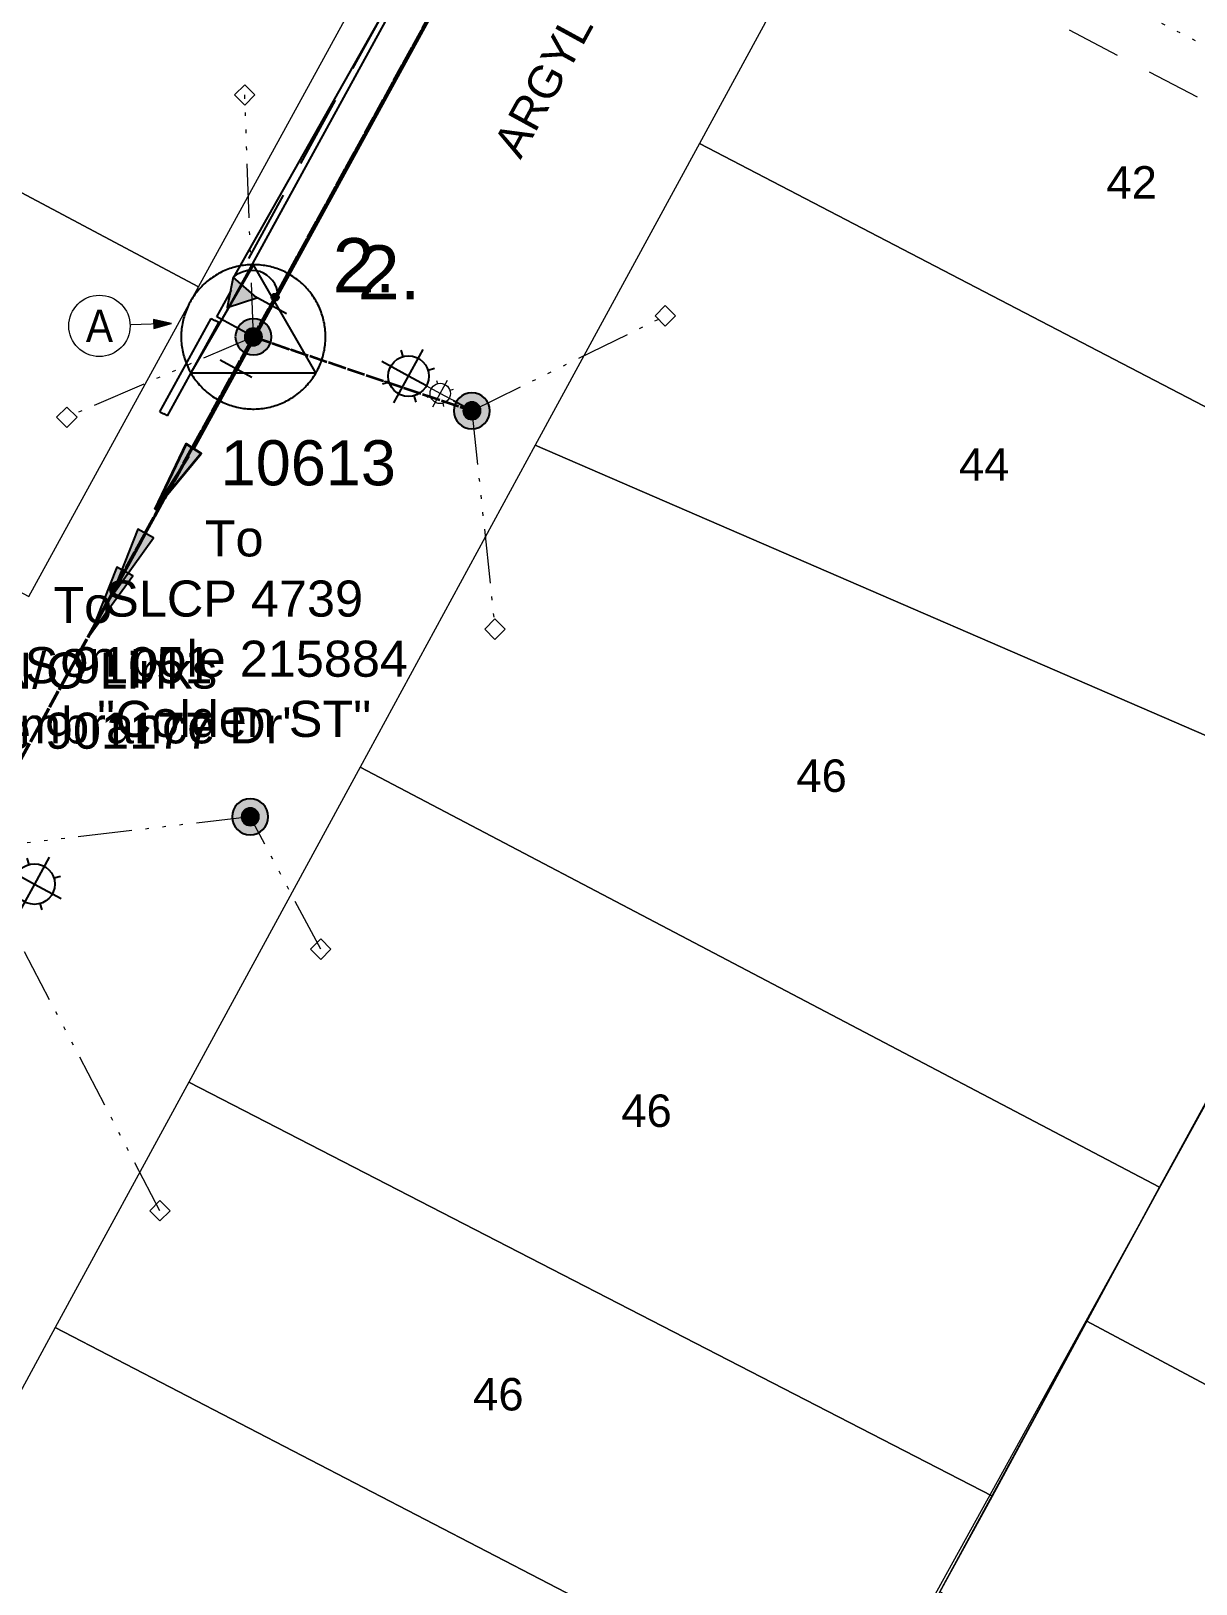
# Model space of a CAD drawing. Header units: metres. Extents: x 279683 to 1215799, y 6210454 to 24863887.
# Drawn here: x 280030.3 to 280094.9, y 6216895.8 to 6216981.9 of the extents above; entities that cross this region are included whole.
import ezdxf
from ezdxf.enums import TextEntityAlignment as Align

# ---------------------------------------------------------------- set-up
doc = ezdxf.new("R2010")
doc.units = ezdxf.units.M
for name, pattern in [('Cable Exist OH', [1, 1, 0]), ('Dash', [5, 3, -2]), ('DASHED', [19.05, 12.7, -6.35]), ('IE Trench LV', [6, 4, -2]), ('PHANTOMX2', [6.6, 3, -0.75, 0.2, -0.75, 0.2, -0.75, 0.2, -0.75])]:
    doc.linetypes.add(name, pattern=pattern)
doc.layers.get('0').update_dxf_attribs({"color": 6})
for name, color, linetype, lineweight in [('_User Miscellaneous1', 11, 'Continuous', 13), ('_User Miscellaneous5', 121, 'Continuous', 13), ('_User_HV_Exist', 1, 'Continuous', 25), ('_User_LV_Exist', 5, 'Continuous', 25), ('_User_SL_Exist', 4, 'Continuous', 35), ('Cadastre Developer_SP_NEW', 92, 'Continuous', 15), ('Cadastre Easements_SP_EXT', 58, 'DASHED', 15), ('Cadastre Land Parcels_SP_EXT', 118, 'Continuous', 15), ('Cadastre Road Names_SP_HV_LV_SL_EXT', 211, 'Continuous', 15), ('Services_SP_EXT', 42, 'PHANTOMX2', 20)]:
    doc.layers.add(name, color=color, linetype=linetype, lineweight=lineweight)
doc.layers.add('_User Miscellaneous11', color=252, linetype='Continuous', lineweight=13, transparency=0.5)
for name, color, linetype in [('Duct_SP_EXT', 30, 'Continuous'), ('Equip_SP_SL_EXT', 7, 'Continuous'), ('Mains_LV_New_T84', 2, 'Cable x'), ('OH_Details_SP_MISC', 7, 'Continuous'), ('Sub_SP_TR_HV_LV_EXT', 7, 'Continuous'), ('SupportsOH_SP_TR_HV_LV_SL_EXT', 7, 'Continuous'), ('Trench_SP_NEW', 2, 'Continuous')]:
    doc.layers.add(name, color=color, linetype=linetype)
doc.styles.add('iecARIAL', font='arial.ttf', dxfattribs={"height": 2})
doc.styles.add('POLE_LABEL', font='arial.ttf', dxfattribs={"height": 2})
doc.styles.add('SL_LABEL', font='arial.ttf', dxfattribs={"height": 2})
doc.styles.get("Standard").update_dxf_attribs({"font": 'arial.ttf'})
doc.linetypes.add('Cable New UG', pattern='A,5.5,-0.01,["X",Standard,S=1.8,R=0,X=0,Y=-0.94],-1.7', length=7.21)
doc.linetypes.add('Cable x', pattern='A,4.5,-0.01,["X",Standard,S=1.25,R=0,X=0,Y=-0.65],-1.2', length=5.71)

# ---------------------------------------------------------------- blocks, each defined once
blk = doc.blocks.new('SUB_POLE_EXT')
at = {"flags": 128}
for points in [[(-0.049, 4), (-0.147, 3.997), (-0.245, 3.992), (-0.343, 3.985), (-0.441, 3.976), (-0.538, 3.964), (-0.635, 3.949), (-0.732, 3.932), (-0.828, 3.913), (-0.924, 3.892), (-1.019, 3.868), (-1.114, 3.842), (-1.208, 3.813), (-1.301, 3.782), (-1.394, 3.749), (-1.485, 3.714), (-1.576, 3.676), (-1.666, 3.637), (-1.754, 3.595), (-1.842, 3.551), (-1.929, 3.504), (-2.014, 3.456), (-2.098, 3.405), (-2.181, 3.353), (-2.263, 3.298), (-2.343, 3.242), (-2.422, 3.183), (-2.499, 3.123), (-2.575, 3.061), (-2.65, 2.997), (-2.722, 2.931), (-2.794, 2.863), (-2.863, 2.794), (-2.931, 2.722), (-2.997, 2.65), (-3.061, 2.575), (-3.123, 2.499), (-3.183, 2.422), (-3.242, 2.343), (-3.298, 2.263), (-3.353, 2.181), (-3.405, 2.098), (-3.456, 2.014), (-3.504, 1.929), (-3.551, 1.842), (-3.595, 1.754), (-3.637, 1.666), (-3.676, 1.576), (-3.714, 1.485), (-3.749, 1.394), (-3.782, 1.301), (-3.813, 1.208), (-3.842, 1.114), (-3.868, 1.019), (-3.892, 0.924), (-3.913, 0.828), (-3.932, 0.732), (-3.949, 0.635), (-3.964, 0.538), (-3.976, 0.441), (-3.985, 0.343), (-3.992, 0.245), (-3.997, 0.147), (-4, 0.049), (-4, -0.049), (-3.997, -0.147), (-3.992, -0.245), (-3.985, -0.343), (-3.976, -0.441), (-3.964, -0.538), (-3.949, -0.635), (-3.932, -0.732), (-3.913, -0.828), (-3.892, -0.924), (-3.868, -1.019), (-3.842, -1.114), (-3.813, -1.208), (-3.782, -1.301), (-3.749, -1.394), (-3.714, -1.485), (-3.676, -1.576), (-3.637, -1.666), (-3.595, -1.754), (-3.551, -1.842), (-3.504, -1.929), (-3.456, -2.014), (-3.405, -2.098), (-3.353, -2.181), (-3.298, -2.263), (-3.242, -2.343), (-3.183, -2.422), (-3.123, -2.499), (-3.061, -2.575), (-2.997, -2.65), (-2.931, -2.722), (-2.863, -2.794), (-2.794, -2.863), (-2.722, -2.931), (-2.65, -2.997), (-2.575, -3.061), (-2.499, -3.123), (-2.422, -3.183), (-2.343, -3.242), (-2.263, -3.298), (-2.181, -3.353), (-2.098, -3.405), (-2.014, -3.456), (-1.929, -3.504), (-1.842, -3.551), (-1.754, -3.595), (-1.666, -3.637), (-1.576, -3.676), (-1.485, -3.714), (-1.394, -3.749), (-1.301, -3.782), (-1.208, -3.813), (-1.114, -3.842), (-1.019, -3.868), (-0.924, -3.892), (-0.828, -3.913), (-0.732, -3.932), (-0.635, -3.949), (-0.538, -3.964), (-0.441, -3.976), (-0.343, -3.985), (-0.245, -3.992), (-0.147, -3.997), (-0.049, -4), (0.049, -4), (0.147, -3.997), (0.245, -3.992), (0.343, -3.985), (0.441, -3.976), (0.538, -3.964), (0.635, -3.949), (0.732, -3.932), (0.828, -3.913), (0.924, -3.892), (1.019, -3.868), (1.114, -3.842), (1.208, -3.813), (1.301, -3.782), (1.394, -3.749), (1.485, -3.714), (1.576, -3.676), (1.666, -3.637), (1.754, -3.595), (1.842, -3.551), (1.929, -3.504), (2.014, -3.456), (2.098, -3.405), (2.181, -3.353), (2.263, -3.298), (2.343, -3.242), (2.422, -3.183), (2.499, -3.123), (2.575, -3.061), (2.65, -2.997), (2.722, -2.931), (2.794, -2.863), (2.863, -2.794), (2.931, -2.722), (2.997, -2.65), (3.061, -2.575), (3.123, -2.499), (3.183, -2.422), (3.242, -2.343), (3.298, -2.263), (3.353, -2.181), (3.405, -2.098), (3.456, -2.014), (3.504, -1.929), (3.551, -1.842), (3.595, -1.754), (3.637, -1.666), (3.676, -1.576), (3.714, -1.485), (3.749, -1.394), (3.782, -1.301), (3.813, -1.208), (3.842, -1.114), (3.868, -1.019), (3.892, -0.924), (3.913, -0.828), (3.932, -0.732), (3.949, -0.635), (3.964, -0.538), (3.976, -0.441), (3.985, -0.343), (3.992, -0.245), (3.997, -0.147), (4, -0.049), (4, 0.049), (3.997, 0.147), (3.992, 0.245), (3.985, 0.343), (3.976, 0.441), (3.964, 0.538), (3.949, 0.635), (3.932, 0.732), (3.913, 0.828), (3.892, 0.924), (3.868, 1.019), (3.842, 1.114), (3.813, 1.208), (3.782, 1.301), (3.749, 1.394), (3.714, 1.485), (3.676, 1.576), (3.637, 1.666), (3.595, 1.754), (3.551, 1.842), (3.504, 1.929), (3.456, 2.014), (3.405, 2.098), (3.353, 2.181), (3.298, 2.263), (3.242, 2.343), (3.183, 2.422), (3.123, 2.499), (3.061, 2.575), (2.997, 2.65), (2.931, 2.722), (2.863, 2.794), (2.794, 2.863), (2.722, 2.931), (2.65, 2.997), (2.575, 3.061), (2.499, 3.123), (2.422, 3.183), (2.343, 3.242), (2.263, 3.298), (2.181, 3.353), (2.098, 3.405), (2.014, 3.456), (1.929, 3.504), (1.842, 3.551), (1.754, 3.595), (1.666, 3.637), (1.576, 3.676), (1.485, 3.714), (1.394, 3.749), (1.301, 3.782), (1.208, 3.813), (1.114, 3.842), (1.019, 3.868), (0.924, 3.892), (0.828, 3.913), (0.732, 3.932), (0.635, 3.949), (0.538, 3.964), (0.441, 3.976), (0.343, 3.985), (0.245, 3.992), (0.147, 3.997), (0.049, 4)], [(0, 4), (-3.464, -2), (3.464, -2)]]:
    blk.add_lwpolyline(points, close=True, dxfattribs=at)
at = {"flags": 8}
blk.add_attdef('ASSET_NUM', text='', height=2.5, dxfattribs=at).set_placement((0, 7), align=Align.MIDDLE_CENTER)
for tag, flags, p in [('STREET_CODE', 9, (-1.128, 0.947)), ('OPERATING_VOLTAGE', 9, (-1.128, 0.347)), ('OPERATED_BY', 9, (-1.128, 0.147)), ('CONSTRUCTED_VOLTAGE', 9, (-1.128, 0.747)), ('NO_PHASES', 9, (-1.128, 0.547)), ('MAINTAINED_BY', 9, (-1.128, -0.053)), ('ORIENTATION', 9, (-1.128, -0.253)), ('OWNED_BY', 9, (-1.128, -0.453)), ('SECONDARY_VOLTAGE', 9, (-1.128, -0.653)), ('STATE', 9, (-1.128, -0.853)), ('SUBSTATION_TYPE', 9, (-1.128, -1.053)), ('SUBURB', 9, (-1.128, -1.653)), ('USAGE', 9, (-1.128, -1.253)), ('LEGEND', 9, (-1.128, -1.453)), ('Z', 1, (-1.128, -2.453)), ('STREETNAME', 9, (-1.128, -1.853)), ('LOCATION', 9, (-1.128, -2.053)), ('NOTES', 9, (-1.128, -2.253))]:
    blk.add_attdef(tag, text='', height=0.2, dxfattribs=dict(flags=flags)).set_placement(p, align=Align.MIDDLE_LEFT)
blk = doc.blocks.new('*U253')
at = {"width": 0.9}
blk.add_attdef('LNUMBER', text='', height=1, rotation=151.29858, dxfattribs=at).set_placement((-5.66, 4.239), align=Align.MIDDLE_LEFT)
at = {"flags": 9}
for tag, p in [('LRATECODE', (-7.4, 0)), ('LOUTREACHVOCAB', (-7.2, 0)), ('LOUTREACH', (-7, 0)), ('LANTNUMBER', (-6.6, 0)), ('LNEW', (-6.4, 0)), ('LMASTVOCAB', (-6.2, 0)), ('LMAST', (-6, 0)), ('LLAMPVOCAB', (-5.8, 0)), ('LLAMP', (-5.6, 0)), ('LEXIST', (-5.4, 0)), ('LCHARGE3PERCENT', (-5.2, 0)), ('LCHARGE3', (-5, 0)), ('LCHARGE2PERCENT', (-4.8, 0)), ('LCHARGE2', (-4.6, 0)), ('LCHARGE1PERCENT', (-4.4, 0)), ('LCHARGE1', (-4.2, 0)), ('LCATEGORY', (-4, 0)), ('LBRACKETVOCAB', (-3.8, 0)), ('LBRACKET', (-3.6, 0)), ('LKINGHEIGHT', (-3.4, 0)), ('CREPLACE', (-3.2, 0)), ('CREMOVE', (-3, 0)), ('CNUMBER', (-2.8, 0)), ('CNEW', (-2.6, 0)), ('CEXIST', (-2.4, 0)), ('USAGE', (-2.2, 0)), ('STATE', (-2, 0)), ('OWNED_BY', (-1.8, 0)), ('ORIENTATION', (-1.6, 0)), ('OPERATING_VOLTAGE', (-1.4, 0)), ('NO_PHASES', (-1.2, 0)), ('LANTERN_TYPE', (-1, 0)), ('LANTERN_PURPOSE', (-0.8, 0)), ('CONTROL_TYPE', (-0.6, 0)), ('CONSTRUCTED_VOLTAGE', (-0.4, 0))]:
    blk.add_attdef(tag, text='', height=0.001, rotation=270, dxfattribs=at).set_placement(p, align=Align.MIDDLE_LEFT)
at = {"style": 'SL_LABEL', "flags": 9}
blk.add_attdef('STREET_CODE', text='', height=0.001, rotation=270, dxfattribs=at).set_placement((0.001, 0), align=Align.MIDDLE_LEFT)
at = {"flags": 1}
blk.add_attdef('Z', (0, 0), '', height=0.001, rotation=270, dxfattribs=at)
at = {"flags": 9}
for tag, p in [('LREMOVE', (0, -7.6)), ('LREPLACE', (0, -7.8)), ('LTYPE', (0, -8)), ('LTYPEVOCAB', (0, -8.2)), ('LEGEND', (0, -8.4)), ('SUBURB', (0, -8.6)), ('STREETNAME', (0, -8.8)), ('LOCATION', (0, -9)), ('NOTES', (0, -9.2)), ('MAINTAINED_BY', (0, -9.863))]:
    blk.add_attdef(tag, text='', height=0.001, dxfattribs=at).set_placement(p, align=Align.MIDDLE_LEFT)
blk.add_attdef('OPERATED_BY', (0, -9.607), '', height=0.001, dxfattribs=at)
blk.add_wipeout([(-4.989, 2.731), (-3.93, 3.361), (-2.698, 3.401), (-2.069, 2.342), (-2.028, 1.111), (-3.088, 0.481), (-4.319, 0.441), (-4.948, 1.5)])
for p, q in [((-3.509, 1.921), (-4.989, 2.731)), ((-3.93, 3.361), (-3.824, 3.001)), ((-3.509, 1.921), (-2.698, 3.401)), ((-4.319, 0.441), (-3.509, 1.921)), ((0, 0), (-3.509, 1.921)), ((-2.069, 2.342), (-2.429, 2.237)), ((-4.948, 1.5), (-4.588, 1.605)), ((-3.088, 0.481), (-3.193, 0.841))]:
    blk.add_line(p, q)
blk.add_circle((-3.509, 1.921), 1.125)
blk = doc.blocks.new('CCP_EXT')
at = {"flags": 9}
for tag, p in [('STATE', (0, -1.8)), ('USAGE', (0, -1.2)), ('LEGEND', (0, -1.4)), ('LIFE_SUPPORT', (0, -1.6)), ('NOTES', (0, -2))]:
    blk.add_attdef(tag, text='', height=0.2, dxfattribs=at).set_placement(p, align=Align.MIDDLE_LEFT)
blk.add_wipeout([(0, 0.566), (0.566, 0), (0, -0.566), (-0.566, 0)])
blk.add_lwpolyline([(-0.566, 0), (0, 0.566), (0.566, 0), (0, -0.566), (-0.566, 0)])
at = {"flags": 1}
blk.add_attdef('Z', (0, 0), '', height=0.2, dxfattribs=at)
at = {"flags": 9}
for tag, p in [('CCP_TYPE', (0, 0)), ('OPERATING_VOLTAGE', (0, -0.6)), ('ORIENTATION', (0, -0.8)), ('CONSTRUCTED_VOLTAGE', (0, -0.2)), ('NO_PHASES', (0, -0.4)), ('OWNED_BY', (0, -1))]:
    blk.add_attdef(tag, text='', height=0.2, dxfattribs=at).set_placement(p, align=Align.MIDDLE_LEFT)
blk = doc.blocks.new('POLE_EXT')
blk.add_hatch(color=256).paths.add_polyline_path([(-1, 0, 1), (1, 0, 1)])
blk.add_lwpolyline([(-1, 0, 1), (1, 0, 1)], format="xyb", close=True)
at = {"flags": 8}
blk.add_attdef('pNumber', text='', height=2, dxfattribs=at).set_placement((2.5, 2.5), align=Align.MIDDLE_CENTER)
at = {"style": 'POLE_LABEL', "flags": 9}
for tag, p in [('STRUCTURE_PLANT_NUMBER', (1.355, 0.028)), ('STREET_CODE', (1.355, -0.2))]:
    blk.add_attdef(tag, text='', height=0.2, dxfattribs=at).set_placement(p, align=Align.MIDDLE_LEFT)
at = {"flags": 9}
for tag, p in [('OWNED_BY', (1.355, -0.4)), ('SPECIAL_USE', (1.355, -0.8)), ('PARENT', (1.355, -0.6)), ('cLV', (1.355, -1.4)), ('STATE', (1.355, -1)), ('hDepth', (1.355, -1.6)), ('hDia', (1.355, -1.8)), ('USAGE', (1.355, -1.2)), ('cHV', (1.355, -2)), ('LBRACKET', (1.355, -2.2)), ('LExisting', (1.355, -2.4)), ('LANTNUMBER', (1.355, -2.6)), ('cLinedev', (1.355, -3.4)), ('LOther', (1.355, -2.8)), ('LRemove', (1.355, -3)), ('LEGEND', (1.355, -3.2)), ('pExisting', (1.355, -3.8)), ('pFooting', (1.355, -4.4)), ('LOCATION', (1.355, -3.6)), ('PFNUMBER', (1.355, -4)), ('NEWPFNUMBER', (1.355, -4.2)), ('pNew', (1.355, -4.6)), ('pRelocate', (1.355, -5)), ('pRemove', (1.355, -5.2)), ('cspan', (1.355, -6)), ('pReplace', (1.355, -5.4)), ('pStay', (1.355, -5.6)), ('pType', (1.355, -5.8)), ('STREETNAME', (1.355, -6.2)), ('SUBURB', (1.355, -6.4)), ('NOTES', (1.355, -6.6)), ('MAINTAINED_BY', (1.355, -6.814)), ('OPERATED_BY', (1.355, -7.014))]:
    blk.add_attdef(tag, text='', height=0.2, dxfattribs=at).set_placement(p, align=Align.MIDDLE_LEFT)
at = {"flags": 1}
blk.add_attdef('Z', (1.355, -7.328), '', height=0.2, dxfattribs=at)
blk = doc.blocks.new('ARROW')
h = blk.add_hatch(color=256)
h.dxf.hatch_style = 1
h.paths.add_polyline_path([(-4, 0), (0, -0.5), (0, 0.5)])
blk.add_line((-0.5, 0), (-4, 0))
at = {"flags": 128}
blk.add_lwpolyline([(-4, 0), (0, -0.5), (0, 0.5)], close=True, dxfattribs=at)
blk.add_circle((0, 0), 0.0001)
blk = doc.blocks.new('*U274')
at = {"flags": 9}
for tag, p in [('LRATECODE', (-7.4, 0)), ('LOUTREACHVOCAB', (-7.2, 0)), ('LOUTREACH', (-7, 0)), ('LANTNUMBER', (-6.6, 0)), ('LNEW', (-6.4, 0)), ('LMASTVOCAB', (-6.2, 0)), ('LMAST', (-6, 0)), ('LLAMPVOCAB', (-5.8, 0)), ('LLAMP', (-5.6, 0)), ('LEXIST', (-5.4, 0)), ('LCHARGE3PERCENT', (-5.2, 0)), ('LCHARGE3', (-5, 0)), ('LCHARGE2PERCENT', (-4.8, 0)), ('LCHARGE2', (-4.6, 0)), ('LCHARGE1PERCENT', (-4.4, 0)), ('LCHARGE1', (-4.2, 0)), ('LCATEGORY', (-4, 0)), ('LBRACKETVOCAB', (-3.8, 0)), ('LBRACKET', (-3.6, 0)), ('LKINGHEIGHT', (-3.4, 0)), ('CREPLACE', (-3.2, 0)), ('CREMOVE', (-3, 0)), ('CNUMBER', (-2.8, 0)), ('CNEW', (-2.6, 0)), ('CEXIST', (-2.4, 0)), ('USAGE', (-2.2, 0)), ('STATE', (-2, 0)), ('OWNED_BY', (-1.8, 0)), ('ORIENTATION', (-1.6, 0)), ('OPERATING_VOLTAGE', (-1.4, 0)), ('NO_PHASES', (-1.2, 0)), ('LANTERN_TYPE', (-1, 0)), ('LANTERN_PURPOSE', (-0.8, 0)), ('CONTROL_TYPE', (-0.6, 0)), ('CONSTRUCTED_VOLTAGE', (-0.4, 0))]:
    blk.add_attdef(tag, text='', height=0.001, rotation=270, dxfattribs=at).set_placement(p, align=Align.MIDDLE_LEFT)
at = {"style": 'SL_LABEL', "flags": 9}
blk.add_attdef('STREET_CODE', text='', height=0.001, rotation=270, dxfattribs=at).set_placement((0.001, 0), align=Align.MIDDLE_LEFT)
at = {"flags": 1}
blk.add_attdef('Z', (0, 0), '', height=0.001, rotation=270, dxfattribs=at)
at = {"width": 0.9}
blk.add_attdef('LNUMBER', text='', height=1, rotation=331.46277, dxfattribs=at).set_placement((5.672, -4.223), align=Align.MIDDLE_LEFT)
at = {"flags": 9}
for tag, p in [('LREMOVE', (0, -7.6)), ('LREPLACE', (0, -7.8)), ('LTYPE', (0, -8)), ('LTYPEVOCAB', (0, -8.2)), ('LEGEND', (0, -8.4)), ('SUBURB', (0, -8.6)), ('STREETNAME', (0, -8.8)), ('LOCATION', (0, -9)), ('NOTES', (0, -9.2)), ('MAINTAINED_BY', (0, -9.863))]:
    blk.add_attdef(tag, text='', height=0.001, dxfattribs=at).set_placement(p, align=Align.MIDDLE_LEFT)
blk.add_attdef('OPERATED_BY', (0, -9.607), '', height=0.001, dxfattribs=at)
blk.add_wipeout([(4.997, -2.717), (3.939, -3.349), (2.708, -3.393), (2.076, -2.336), (2.031, -1.105), (3.089, -0.472), (4.32, -0.428), (4.953, -1.486)])
for p, q in [((0, 0), (3.514, -1.911)), ((3.089, -0.472), (3.195, -0.832)), ((4.32, -0.428), (3.514, -1.911)), ((4.953, -1.486), (4.593, -1.592)), ((2.076, -2.336), (2.435, -2.23)), ((3.514, -1.911), (2.708, -3.393)), ((3.514, -1.911), (4.997, -2.717)), ((3.939, -3.349), (3.833, -2.99))]:
    blk.add_line(p, q)
blk.add_circle((3.514, -1.911), 1.125)
blk = doc.blocks.new('Bond OH Strain')
for p, q in [((-2, 1), (-2, -1)), ((2, -1), (2, 1)), ((-2, 0), (-2.5, 0)), ((2, 0), (2.5, 0))]:
    blk.add_line(p, q)
blk = doc.blocks.new('*U283')
h = blk.add_hatch(color=256)
h.dxf.hatch_style = 1
h.paths.add_polyline_path([(0.142, -3.997), (0.5, 0.018), (-0.5, -0.018)])
blk.add_line((0.018, -0.5), (0.142, -3.997))
at = {"flags": 128}
blk.add_lwpolyline([(0.142, -3.997), (0.5, 0.018), (-0.5, -0.018)], close=True, dxfattribs=at)
blk.add_circle((0, 0), 0.0001)
blk = doc.blocks.new('*U329')
h = blk.add_hatch(color=256)
h.dxf.hatch_style = 1
h.paths.add_polyline_path([(2.371, 2.574), (0.718, 2.058), (1.992, 0.884)])
h = blk.add_hatch(color=256)
h.dxf.hatch_style = 1
edge = h.paths.add_edge_path()
edge.add_arc((2.5, 0), 0.2, 0, 360)
h = blk.add_hatch(color=256)
h.dxf.hatch_style = 1
edge = h.paths.add_edge_path()
edge.add_arc((2.5, 0), 0.2, 360, 720)
for p, q in [((2, -1), (2, 1)), ((2, -1), (2, 1)), ((2, 0), (2.5, 0)), ((2, 0), (2.5, 0))]:
    blk.add_line(p, q)
at = {"flags": 128}
blk.add_lwpolyline([(2.371, 2.574), (0.718, 2.058), (1.992, 0.884)], close=True, dxfattribs=at)
blk.add_circle((2.5, 0), 0.2)
blk.add_circle((2.5, 0), 0.2)
blk = doc.blocks.new('*U353')
h = blk.add_hatch(color=256)
h.dxf.hatch_style = 1
h.paths.add_polyline_path([(2.99, 0.352), (3.007, -0.148), (3.998, 0.136)])
at = {"flags": 128}
blk.add_lwpolyline([(2.99, 0.352), (3.007, -0.148), (3.998, 0.136), (2.99, 0.352)], dxfattribs=at)
blk.add_wipeout([(0, 1.75), (-0.021, 1.75), (-0.043, 1.749), (-0.064, 1.749), (-0.086, 1.748), (-0.107, 1.747), (-0.129, 1.745), (-0.15, 1.744), (-0.172, 1.742), (-0.193, 1.739), (-0.214, 1.737), (-0.236, 1.734), (-0.257, 1.731), (-0.278, 1.728), (-0.299, 1.724), (-0.32, 1.72), (-0.341, 1.716), (-0.362, 1.712), (-0.383, 1.707), (-0.404, 1.703), (-0.425, 1.698), (-0.446, 1.692), (-0.467, 1.687), (-0.487, 1.681), (-0.508, 1.675), (-0.529, 1.668), (-0.549, 1.662), (-0.569, 1.655), (-0.59, 1.648), (-0.61, 1.64), (-0.63, 1.633), (-0.65, 1.625), (-0.67, 1.617), (-0.689, 1.608), (-0.709, 1.6), (-0.729, 1.591), (-0.748, 1.582), (-0.768, 1.573), (-0.787, 1.563), (-0.806, 1.553), (-0.825, 1.543), (-0.844, 1.533), (-0.863, 1.523), (-0.881, 1.512), (-0.9, 1.501), (-0.918, 1.49), (-0.936, 1.478), (-0.954, 1.467), (-0.972, 1.455), (-0.99, 1.443), (-1.008, 1.431), (-1.025, 1.418), (-1.042, 1.406), (-1.06, 1.393), (-1.077, 1.38), (-1.094, 1.366), (-1.11, 1.353), (-1.127, 1.339), (-1.143, 1.325), (-1.159, 1.311), (-1.175, 1.297), (-1.191, 1.282), (-1.207, 1.267), (-1.222, 1.253), (-1.237, 1.237), (-1.253, 1.222), (-1.267, 1.207), (-1.282, 1.191), (-1.297, 1.175), (-1.311, 1.159), (-1.325, 1.143), (-1.339, 1.127), (-1.353, 1.11), (-1.366, 1.094), (-1.38, 1.077), (-1.393, 1.06), (-1.406, 1.042), (-1.418, 1.025), (-1.431, 1.008), (-1.443, 0.99), (-1.455, 0.972), (-1.467, 0.954), (-1.478, 0.936), (-1.49, 0.918), (-1.501, 0.9), (-1.512, 0.881), (-1.523, 0.863), (-1.533, 0.844), (-1.543, 0.825), (-1.553, 0.806), (-1.563, 0.787), (-1.573, 0.768), (-1.582, 0.748), (-1.591, 0.729), (-1.6, 0.709), (-1.608, 0.689), (-1.617, 0.67), (-1.625, 0.65), (-1.633, 0.63), (-1.64, 0.61), (-1.648, 0.59), (-1.655, 0.569), (-1.662, 0.549), (-1.668, 0.529), (-1.675, 0.508), (-1.681, 0.487), (-1.687, 0.467), (-1.692, 0.446), (-1.698, 0.425), (-1.703, 0.404), (-1.707, 0.383), (-1.712, 0.362), (-1.716, 0.341), (-1.72, 0.32), (-1.724, 0.299), (-1.728, 0.278), (-1.731, 0.257), (-1.734, 0.236), (-1.737, 0.214), (-1.739, 0.193), (-1.742, 0.172), (-1.744, 0.15), (-1.745, 0.129), (-1.747, 0.107), (-1.748, 0.086), (-1.749, 0.064), (-1.749, 0.043), (-1.75, 0.021), (-1.75, 0), (-1.75, -0.021), (-1.749, -0.043), (-1.749, -0.064), (-1.748, -0.086), (-1.747, -0.107), (-1.745, -0.129), (-1.744, -0.15), (-1.742, -0.172), (-1.739, -0.193), (-1.737, -0.214), (-1.734, -0.236), (-1.731, -0.257), (-1.728, -0.278), (-1.724, -0.299), (-1.72, -0.32), (-1.716, -0.341), (-1.712, -0.362), (-1.707, -0.383), (-1.703, -0.404), (-1.698, -0.425), (-1.692, -0.446), (-1.687, -0.467), (-1.681, -0.487), (-1.675, -0.508), (-1.668, -0.529), (-1.662, -0.549), (-1.655, -0.569), (-1.648, -0.59), (-1.64, -0.61), (-1.633, -0.63), (-1.625, -0.65), (-1.617, -0.67), (-1.608, -0.689), (-1.6, -0.709), (-1.591, -0.729), (-1.582, -0.748), (-1.573, -0.768), (-1.563, -0.787), (-1.553, -0.806), (-1.543, -0.825), (-1.533, -0.844), (-1.523, -0.863), (-1.512, -0.881), (-1.501, -0.9), (-1.49, -0.918), (-1.478, -0.936), (-1.467, -0.954), (-1.455, -0.972), (-1.443, -0.99), (-1.431, -1.008), (-1.418, -1.025), (-1.406, -1.042), (-1.393, -1.06), (-1.38, -1.077), (-1.366, -1.094), (-1.353, -1.11), (-1.339, -1.127), (-1.325, -1.143), (-1.311, -1.159), (-1.297, -1.175), (-1.282, -1.191), (-1.267, -1.207), (-1.253, -1.222), (-1.237, -1.237), (-1.222, -1.253), (-1.207, -1.267), (-1.191, -1.282), (-1.175, -1.297), (-1.159, -1.311), (-1.143, -1.325), (-1.127, -1.339), (-1.11, -1.353), (-1.094, -1.366), (-1.077, -1.38), (-1.06, -1.393), (-1.042, -1.406), (-1.025, -1.418), (-1.008, -1.431), (-0.99, -1.443), (-0.972, -1.455), (-0.954, -1.467), (-0.936, -1.478), (-0.918, -1.49), (-0.9, -1.501), (-0.881, -1.512), (-0.863, -1.523), (-0.844, -1.533), (-0.825, -1.543), (-0.806, -1.553), (-0.787, -1.563), (-0.768, -1.573), (-0.748, -1.582), (-0.729, -1.591), (-0.709, -1.6), (-0.689, -1.608), (-0.67, -1.617), (-0.65, -1.625), (-0.63, -1.633), (-0.61, -1.64), (-0.59, -1.648), (-0.569, -1.655), (-0.549, -1.662), (-0.529, -1.668), (-0.508, -1.675), (-0.487, -1.681), (-0.467, -1.687), (-0.446, -1.692), (-0.425, -1.698), (-0.404, -1.703), (-0.383, -1.707), (-0.362, -1.712), (-0.341, -1.716), (-0.32, -1.72), (-0.299, -1.724), (-0.278, -1.728), (-0.257, -1.731), (-0.236, -1.734), (-0.214, -1.737), (-0.193, -1.739), (-0.172, -1.742), (-0.15, -1.744), (-0.129, -1.745), (-0.107, -1.747), (-0.086, -1.748), (-0.064, -1.749), (-0.043, -1.749), (-0.021, -1.75), (0, -1.75), (0.021, -1.75), (0.043, -1.749), (0.064, -1.749), (0.086, -1.748), (0.107, -1.747), (0.129, -1.745), (0.15, -1.744), (0.172, -1.742), (0.193, -1.739), (0.214, -1.737), (0.236, -1.734), (0.257, -1.731), (0.278, -1.728), (0.299, -1.724), (0.32, -1.72), (0.341, -1.716), (0.362, -1.712), (0.383, -1.707), (0.404, -1.703), (0.425, -1.698), (0.446, -1.692), (0.467, -1.687), (0.487, -1.681), (0.508, -1.675), (0.529, -1.668), (0.549, -1.662), (0.569, -1.655), (0.59, -1.648), (0.61, -1.64), (0.63, -1.633), (0.65, -1.625), (0.67, -1.617), (0.689, -1.608), (0.709, -1.6), (0.729, -1.591), (0.748, -1.582), (0.768, -1.573), (0.787, -1.563), (0.806, -1.553), (0.825, -1.543), (0.844, -1.533), (0.863, -1.523), (0.881, -1.512), (0.9, -1.501), (0.918, -1.49), (0.936, -1.478), (0.954, -1.467), (0.972, -1.455), (0.99, -1.443), (1.008, -1.431), (1.025, -1.418), (1.042, -1.406), (1.06, -1.393), (1.077, -1.38), (1.094, -1.366), (1.11, -1.353), (1.127, -1.339), (1.143, -1.325), (1.159, -1.311), (1.175, -1.297), (1.191, -1.282), (1.207, -1.267), (1.222, -1.253), (1.237, -1.237), (1.253, -1.222), (1.267, -1.207), (1.282, -1.191), (1.297, -1.175), (1.311, -1.159), (1.325, -1.143), (1.339, -1.127), (1.353, -1.11), (1.366, -1.094), (1.38, -1.077), (1.393, -1.06), (1.406, -1.042), (1.418, -1.025), (1.431, -1.008), (1.443, -0.99), (1.455, -0.972), (1.467, -0.954), (1.478, -0.936), (1.49, -0.918), (1.501, -0.9), (1.512, -0.881), (1.523, -0.863), (1.533, -0.844), (1.543, -0.825), (1.553, -0.806), (1.563, -0.787), (1.573, -0.768), (1.582, -0.748), (1.591, -0.729), (1.6, -0.709), (1.608, -0.689), (1.617, -0.67), (1.625, -0.65), (1.633, -0.63), (1.64, -0.61), (1.648, -0.59), (1.655, -0.569), (1.662, -0.549), (1.668, -0.529), (1.675, -0.508), (1.681, -0.487), (1.687, -0.467), (1.692, -0.446), (1.698, -0.425), (1.703, -0.404), (1.707, -0.383), (1.712, -0.362), (1.716, -0.341), (1.72, -0.32), (1.724, -0.299), (1.728, -0.278), (1.731, -0.257), (1.734, -0.236), (1.737, -0.214), (1.739, -0.193), (1.742, -0.172), (1.744, -0.15), (1.745, -0.129), (1.747, -0.107), (1.748, -0.086), (1.749, -0.064), (1.749, -0.043), (1.75, -0.021), (1.75, 0), (1.75, 0.021), (1.749, 0.043), (1.749, 0.064), (1.748, 0.086), (1.747, 0.107), (1.745, 0.129), (1.744, 0.15), (1.742, 0.172), (1.739, 0.193), (1.737, 0.214), (1.734, 0.236), (1.731, 0.257), (1.728, 0.278), (1.724, 0.299), (1.72, 0.32), (1.716, 0.341), (1.712, 0.362), (1.707, 0.383), (1.703, 0.404), (1.698, 0.425), (1.692, 0.446), (1.687, 0.467), (1.681, 0.487), (1.675, 0.508), (1.668, 0.529), (1.662, 0.549), (1.655, 0.569), (1.648, 0.59), (1.64, 0.61), (1.633, 0.63), (1.625, 0.65), (1.617, 0.67), (1.608, 0.689), (1.6, 0.709), (1.591, 0.729), (1.582, 0.748), (1.573, 0.768), (1.563, 0.787), (1.553, 0.806), (1.543, 0.825), (1.533, 0.844), (1.523, 0.863), (1.512, 0.881), (1.501, 0.9), (1.49, 0.918), (1.478, 0.936), (1.467, 0.954), (1.455, 0.972), (1.443, 0.99), (1.431, 1.008), (1.418, 1.025), (1.406, 1.042), (1.393, 1.06), (1.38, 1.077), (1.366, 1.094), (1.353, 1.11), (1.339, 1.127), (1.325, 1.143), (1.311, 1.159), (1.297, 1.175), (1.282, 1.191), (1.267, 1.207), (1.253, 1.222), (1.237, 1.237), (1.222, 1.253), (1.207, 1.267), (1.191, 1.282), (1.175, 1.297), (1.159, 1.311), (1.143, 1.325), (1.127, 1.339), (1.11, 1.353), (1.094, 1.366), (1.077, 1.38), (1.06, 1.393), (1.042, 1.406), (1.025, 1.418), (1.008, 1.431), (0.99, 1.443), (0.972, 1.455), (0.954, 1.467), (0.936, 1.478), (0.918, 1.49), (0.9, 1.501), (0.881, 1.512), (0.863, 1.523), (0.844, 1.533), (0.825, 1.543), (0.806, 1.553), (0.787, 1.563), (0.768, 1.573), (0.748, 1.582), (0.729, 1.591), (0.709, 1.6), (0.689, 1.608), (0.67, 1.617), (0.65, 1.625), (0.63, 1.633), (0.61, 1.64), (0.59, 1.648), (0.569, 1.655), (0.549, 1.662), (0.529, 1.668), (0.508, 1.675), (0.487, 1.681), (0.467, 1.687), (0.446, 1.692), (0.425, 1.698), (0.404, 1.703), (0.383, 1.707), (0.362, 1.712), (0.341, 1.716), (0.32, 1.72), (0.299, 1.724), (0.278, 1.728), (0.257, 1.731), (0.236, 1.734), (0.214, 1.737), (0.193, 1.739), (0.172, 1.742), (0.15, 1.744), (0.129, 1.745), (0.107, 1.747), (0.086, 1.748), (0.064, 1.749), (0.043, 1.749), (0.021, 1.75)])
blk.add_line((3.998, 0.136), (1.749, 0.059))
blk.add_circle((0, 0), 1.7)
at = {"width": 0.9}
blk.add_attdef('CODE', text='', height=1.8, dxfattribs=at).set_placement((0, 0), align=Align.MIDDLE_CENTER)
at = {"flags": 1}
blk.add_attdef('Z', (0, 0), '', height=0.2, dxfattribs=at)
blk = doc.blocks.new('*U403')
blk.add_hatch(color=256).paths.add_polyline_path([(-1, 0, 1), (1, 0, 1)])
blk.add_lwpolyline([(-1, 0, 1), (1, 0, 1)], format="xyb", close=True)
at = {"flags": 8}
blk.add_attdef('pNumber', text='', height=2, dxfattribs=at).set_placement((37.288, -0.002), align=Align.MIDDLE_CENTER)
at = {"style": 'POLE_LABEL', "flags": 9}
for tag, p in [('STRUCTURE_PLANT_NUMBER', (36.143, -2.475)), ('STREET_CODE', (36.143, -2.702))]:
    blk.add_attdef(tag, text='', height=0.2, dxfattribs=at).set_placement(p, align=Align.MIDDLE_LEFT)
at = {"flags": 9}
for tag, p in [('SPECIAL_USE', (36.143, -3.302)), ('STATE', (36.143, -3.502)), ('OWNED_BY', (36.143, -2.902)), ('PARENT', (36.143, -3.102)), ('cLV', (36.143, -3.902)), ('hDepth', (36.143, -4.102)), ('hDia', (36.143, -4.302)), ('USAGE', (36.143, -3.702)), ('cHV', (36.143, -4.502)), ('LBRACKET', (36.143, -4.702)), ('LExisting', (36.143, -4.902)), ('LANTNUMBER', (36.143, -5.102)), ('cLinedev', (36.143, -5.902)), ('LOther', (36.143, -5.302)), ('LRemove', (36.143, -5.502)), ('LEGEND', (36.143, -5.702)), ('LOCATION', (36.143, -6.102)), ('pExisting', (36.143, -6.302)), ('pFooting', (36.143, -6.902)), ('PFNUMBER', (36.143, -6.502)), ('NEWPFNUMBER', (36.143, -6.702)), ('pNew', (36.143, -7.102)), ('pRelocate', (36.143, -7.502)), ('pRemove', (36.143, -7.702)), ('cspan', (36.143, -8.502)), ('STREETNAME', (36.143, -8.702)), ('pReplace', (36.143, -7.902)), ('pStay', (36.143, -8.102)), ('pType', (36.143, -8.302)), ('SUBURB', (36.143, -8.902)), ('OPERATED_BY', (36.144, -9.516)), ('NOTES', (36.143, -9.102)), ('MAINTAINED_BY', (36.144, -9.317))]:
    blk.add_attdef(tag, text='', height=0.2, dxfattribs=at).set_placement(p, align=Align.MIDDLE_LEFT)
at = {"flags": 1}
blk.add_attdef('Z', (36.143, -9.831), '', height=0.2, dxfattribs=at)

msp = doc.modelspace()

# ---------------------------------------------------------------- linework, layer by layer
at = {"layer": '_User_HV_Exist'}
msp.add_lwpolyline([(280034.7442, 6216950.5228), (280042.6288, 6216964.9353)], dxfattribs=at)
at = {"layer": '_User_LV_Exist', "linetype": 'Cable Exist OH', "flags": 128}
for points in [[(280042.1465, 6216964.0592), (280042.6287, 6216964.9354), (280043.1099, 6216965.8119)], [(280034.8093, 6216950.7262), (280041.6645, 6216963.1832)]]:
    msp.add_lwpolyline(points, dxfattribs=at)
at = {"layer": '_User_LV_Exist', "linetype": 'Continuous'}
for centre, radius, start, end in [((280042.5272, 6216967.1411), 1.4806, 355.448445, 131.692259), ((280042.6287, 6216964.9354), 2.4999, 241.175863, 241.233572)]:
    msp.add_arc(centre, radius, start, end, dxfattribs=at)
at = {"layer": 'Cadastre Developer_SP_NEW', "flags": 128}
for points in [[(280096.358, 6216924.2329), (280141.5615, 6216899.8756), (280134.1069, 6216886.2017), (280088.8158, 6216910.3711)], [(280080.6651, 6216895.3724), (280088.8158, 6216910.3711), (280134.1069, 6216886.2017), (280125.8376, 6216871.0335)]]:
    msp.add_lwpolyline(points, close=True, dxfattribs=at)
at = {"layer": 'Cadastre Easements_SP_EXT', "linetype": 'Dash'}
msp.add_lwpolyline([(280135.4059, 6216962.7839), (280076.9511, 6216993.3219), (280074.5371, 6216988.882), (280133.009, 6216958.3849), (280135.4059, 6216962.7839)], close=True, dxfattribs=at)
at = {"layer": 'Cadastre Land Parcels_SP_EXT', "linetype": 'Continuous'}
for points in [[(280039.588, 6216967.71), (279994.471, 6216991.735), (279949.624, 6217015.691), (279940.594, 6216997.943), (279979.404, 6216977.37), (280030.18, 6216950.541), (280039.588, 6216967.71)], [(280014.127, 6217004.81), (280003.561, 6217010.315), (279994.471, 6216991.735), (280039.588, 6216967.71), (280049.6938, 6216986.1676), (280049.6938, 6216986.1676), (280014.127, 6217004.81)], [(280133.009, 6216958.385), (280135.406, 6216962.784), (280076.951, 6216993.322), (280074.537, 6216988.882), (280067.341, 6216975.65), (280111.948, 6216952.42), (280125.827, 6216945.19), (280133.009, 6216958.385)], [(280111.948, 6216952.42), (280067.341, 6216975.65), (280058.248, 6216958.927), (280104.401, 6216938.949), (280111.948, 6216952.42)], [(280104.401, 6216938.949), (280058.248, 6216958.927), (280048.549, 6216941.092), (280092.837, 6216917.806), (280102.257, 6216935.026), (280104.401, 6216938.949)], [(280092.837, 6216917.806), (280048.549, 6216941.092), (280039.05, 6216923.624), (280083.577, 6216900.685), (280092.837, 6216917.806)], [(280083.577, 6216900.685), (280039.05, 6216923.624), (280031.653, 6216910.022), (280076.057, 6216886.966), (280083.577, 6216900.685)], [(280076.057, 6216886.966), (280031.653, 6216910.022), (280023.348, 6216894.721), (280067.799, 6216871.931), (280076.057, 6216886.966)]]:
    msp.add_lwpolyline(points, close=True, dxfattribs=at)
at = {"layer": 'Duct_SP_EXT'}
for p, q in [((280037.4523, 6216960.7844), (280040.2875, 6216965.9585)), ((280037.8732, 6216960.5537), (280040.7084, 6216965.7279)), ((280040.2875, 6216965.9585), (280040.498, 6216965.8432)), ((280040.7084, 6216965.7279), (280040.498, 6216965.8432)), ((280037.4523, 6216960.7844), (280037.6627, 6216960.6691)), ((280037.8732, 6216960.5537), (280037.6627, 6216960.6691))]:
    msp.add_line(p, q, dxfattribs=at)
at = {"layer": 'Services_SP_EXT'}
msp.add_lwpolyline([(280042.453, 6216938.338), (280026.99, 6216936.517)], dxfattribs=at)
at = {"layer": 'Trench_SP_NEW', "linetype": 'IE Trench LV', "flags": 128}
msp.add_lwpolyline([(280042.6287, 6216964.9353), (280040.6073, 6216966.0427), (280060.4801, 6217002.3185), (280060.9189, 6217002.0788)], dxfattribs=at)

# ---------------------------------------------------------------- block references
at = {"layer": '_User Miscellaneous5', "xscale": 0.5, "yscale": 0.5, "zscale": 0.5}
for p in [(280042.6287, 6216964.9353), (280042.453, 6216938.338)]:
    msp.add_blockref('POLE_EXT', p, dxfattribs=at)
at = {"layer": '_User_HV_Exist', "rotation": 329.2857330802669}
msp.add_blockref('*U283', (280036.6643, 6216954.0327), dxfattribs=at)
at = {"layer": '_User_LV_Exist'}
for name, p, rotation in [('*U329', (280042.6287, 6216964.9353), 61.23357229862692), ('Bond OH Strain', (280042.6287, 6216964.9354), 61.23357231306638), ('ARROW', (280035.5031, 6216951.9384), 61.28485367745752)]:
    msp.add_blockref(name, p, dxfattribs=dict(at, rotation=rotation))
at = {"layer": '_User_SL_Exist', "rotation": 57.48822602533951}
msp.add_blockref('ARROW', (280039.3208, 6216958.7452), dxfattribs=at)
at = {"layer": 'Equip_SP_SL_EXT'}
msp.add_blockref('*U253', (280054.734, 6216960.8379), dxfattribs=at)
at = {"layer": 'SupportsOH_SP_TR_HV_LV_SL_EXT'}
msp.add_blockref('POLE_EXT', (280042.453, 6216938.338), dxfattribs=at)

# ---------------------------------------------------------------- texts
at = {"layer": '_User_HV_Exist', "insert": (280033.0935, 6216951.0706), "char_height": 2, "attachment_point": 1}
msp.add_mtext('\\pi-1.5457;To\\P\\pi-6.5546;LBS 91051\\P\\pi-11.886;"Remembrance Dr"', dxfattribs=at)
at = {"layer": '_User_LV_Exist', "insert": (280032.3839, 6216947.4398), "char_height": 2, "attachment_point": 1}
msp.add_mtext('\\pi-8.0648;To N/O Links\\P\\pi-7.6746;Pole 901177', dxfattribs=at)
at = {"layer": '_User_SL_Exist', "linetype": 'Continuous', "insert": (280041.5627, 6216948.7487), "char_height": 2, "width": 32.109866, "attachment_point": 5, "style": 'iecARIAL'}
msp.add_mtext('To \\PSLCP 4739\\Pon pole 215884\\P"Colden ST"', dxfattribs=at)
at = {"layer": 'Cadastre Land Parcels_SP_EXT'}
for s, p in [('42', (280091.293, 6216973.4963)), ('44', (280083.1221, 6216957.8559)), ('46', (280074.1138, 6216940.6124)), ('46', (280064.4121, 6216922.0419)), ('46', (280056.2026, 6216906.3275))]:
    msp.add_text(s, height=1.8, dxfattribs=at).set_placement(p, align=Align.MIDDLE_CENTER)
at = {"layer": 'Cadastre Road Names_SP_HV_LV_SL_EXT'}
msp.add_text('ARGYLE ST', height=1.8, rotation=61.345837, dxfattribs=at).set_placement((280057.428, 6216974.7202))

# ---------------------------------------------------------------- next in the draw order: linework, layer by layer
at = {"layer": 'Services_SP_EXT'}
msp.add_lwpolyline([(280042.6287, 6216964.9353), (280054.734, 6216960.8379)], dxfattribs=at)

# ---------------------------------------------------------------- next in the draw order: block references
at = {"layer": '_User_LV_Exist'}
ref = msp.add_blockref('*U403', (280042.6287, 6216964.9354), dxfattribs=at)
ref.add_attrib('pNumber', '2.', dxfattribs={"layer": '0', "height": 3}).set_placement((280050.153, 6216968.5101), align=Align.MIDDLE_CENTER)
at = {"layer": 'Services_SP_EXT'}
for p in [(280042.1528, 6216978.3426), (280065.4535, 6216966.0995), (280032.2908, 6216960.4777), (280056.016, 6216948.7349), (280046.3613, 6216930.9954), (280037.4508, 6216916.4968)]:
    msp.add_blockref('CCP_EXT', p, dxfattribs=at)
at = {"layer": 'Sub_SP_TR_HV_LV_EXT'}
ref = msp.add_blockref('SUB_POLE_EXT', (280042.6287, 6216964.9354), dxfattribs=at)
ref.add_attrib('ASSET_NUM', '10613', dxfattribs={"layer": '0', "height": 2.5}).set_placement((280045.6718, 6216957.9541), align=Align.MIDDLE_CENTER)
at = {"layer": 'SupportsOH_SP_TR_HV_LV_SL_EXT'}
ref = msp.add_blockref('POLE_EXT', (280042.6287, 6216964.9353), dxfattribs=at)
ref.add_attrib('pNumber', '2.', dxfattribs={"layer": '0', "height": 3}).set_placement((280048.7659, 6216968.9079), align=Align.MIDDLE_CENTER)
msp.add_blockref('POLE_EXT', (280054.734, 6216960.8379), dxfattribs=at)

# ---------------------------------------------------------------- next in the draw order: block references
at = {"layer": 'Services_SP_EXT'}
for p in [(280042.1528, 6216978.3426), (280065.4535, 6216966.0995), (280032.2908, 6216960.4777), (280056.016, 6216948.7349), (280046.3613, 6216930.9954), (280037.4508, 6216916.4968)]:
    msp.add_blockref('CCP_EXT', p, dxfattribs=at)

# ---------------------------------------------------------------- next in the draw order: linework, layer by layer
at = {"layer": '_User Miscellaneous11', "color": 0}
msp.add_lwpolyline([(280156.5817, 6216951.8043), (280166.927, 6216946.4032), (280157.32, 6216928.7812), (280111.948, 6216952.42), (280040.1927, 6216822.3552), (280034.5344, 6216812.6131), (280124.4453, 6216749.2333)], dxfattribs=at)
at = {"layer": '_User_HV_Exist'}
msp.add_lwpolyline([(280042.6287, 6216964.9353), (280062.4303, 6217001.0042)], dxfattribs=at)
at = {"layer": '_User_LV_Exist', "linetype": 'Cable Exist OH', "flags": 128}
msp.add_lwpolyline([(280043.5912, 6216966.6886), (280063.4038, 6217002.7776), (280094.1996, 6217059.115), (280110.1052, 6217087.9836), (280117.6242, 6217101.646)], dxfattribs=at)
at = {"layer": '_User_LV_Exist', "linetype": 'Cable New UG', "flags": 128}
msp.add_lwpolyline([(280084.7016, 6217011.7989), (280075.177, 6216994.2912), (280060.7345, 6217002.2032), (280041.5092, 6216968.2135)], dxfattribs=at)
at = {"layer": 'Mains_LV_New_T84', "flags": 128}
msp.add_lwpolyline([(280084.7204, 6217011.7885), (280075.1958, 6216994.2807), (280060.7533, 6217002.1927), (280040.8967, 6216965.9354)], dxfattribs=at)
at = {"layer": 'OH_Details_SP_MISC', "color": 7, "linetype": 'Cable Exist OH', "lineweight": 40, "flags": 128}
msp.add_lwpolyline([(279933.9268, 6216758.2808), (279954.856, 6216799.621), (279973.2814, 6216834.907), (279991.583, 6216870.539), (280003.704, 6216894.02), (280026.99, 6216936.517), (280042.6287, 6216964.9353), (280063.4037, 6217002.7775), (280093.3384, 6217057.5519), (280110.1052, 6217087.9837), (280130.3355, 6217124.7431)], dxfattribs=at)
at = {"layer": 'Services_SP_EXT'}
for points in [[(280063.4038, 6217002.7775), (280077.835, 6216989.9979), (280149.4903, 6216953.5797)], [(280042.6287, 6216964.9353), (280042.1528, 6216978.3426)], [(280054.734, 6216960.8379), (280065.4535, 6216966.0995)], [(280042.6287, 6216964.9353), (280032.2909, 6216960.4777)], [(280054.734, 6216960.8379), (280056.016, 6216948.7349)], [(280046.3614, 6216930.9954), (280042.453, 6216938.338)], [(280037.4509, 6216916.4968), (280026.99, 6216936.517)]]:
    msp.add_lwpolyline(points, dxfattribs=at)

# ---------------------------------------------------------------- next in the draw order: block references
at = {"layer": '_User Miscellaneous1'}
msp.add_blockref('*U353', (280034.1004, 6216965.544), dxfattribs=at).add_auto_attribs({'CODE': 'A'})
at = {"layer": '_User Miscellaneous5', "xscale": 0.5, "yscale": 0.5, "zscale": 0.5}
msp.add_blockref('*U253', (280054.734, 6216960.8379), dxfattribs=at)
at = {"layer": 'Equip_SP_SL_EXT'}
msp.add_blockref('*U274', (280026.99, 6216936.517), dxfattribs=at)

# ---------------------------------------------------------------- next in the draw order: linework, layer by layer
at = {"layer": '_User_SL_Exist', "flags": 128}
msp.add_lwpolyline([(280039.3208, 6216958.7452), (280092.9087, 6217056.59)], dxfattribs=at)
at = {"layer": '_User_SL_Exist', "linetype": 'Cable Exist OH'}
msp.add_lwpolyline([(280042.6287, 6216964.9353), (280054.7339, 6216960.8378)], dxfattribs=at)

# ---------------------------------------------------------------- next in the draw order: block references
at = {"layer": '_User Miscellaneous5', "xscale": 0.5, "yscale": 0.5, "zscale": 0.5}
msp.add_blockref('POLE_EXT', (280054.734, 6216960.8379), dxfattribs=at)

doc.saveas('drawing.dxf')
